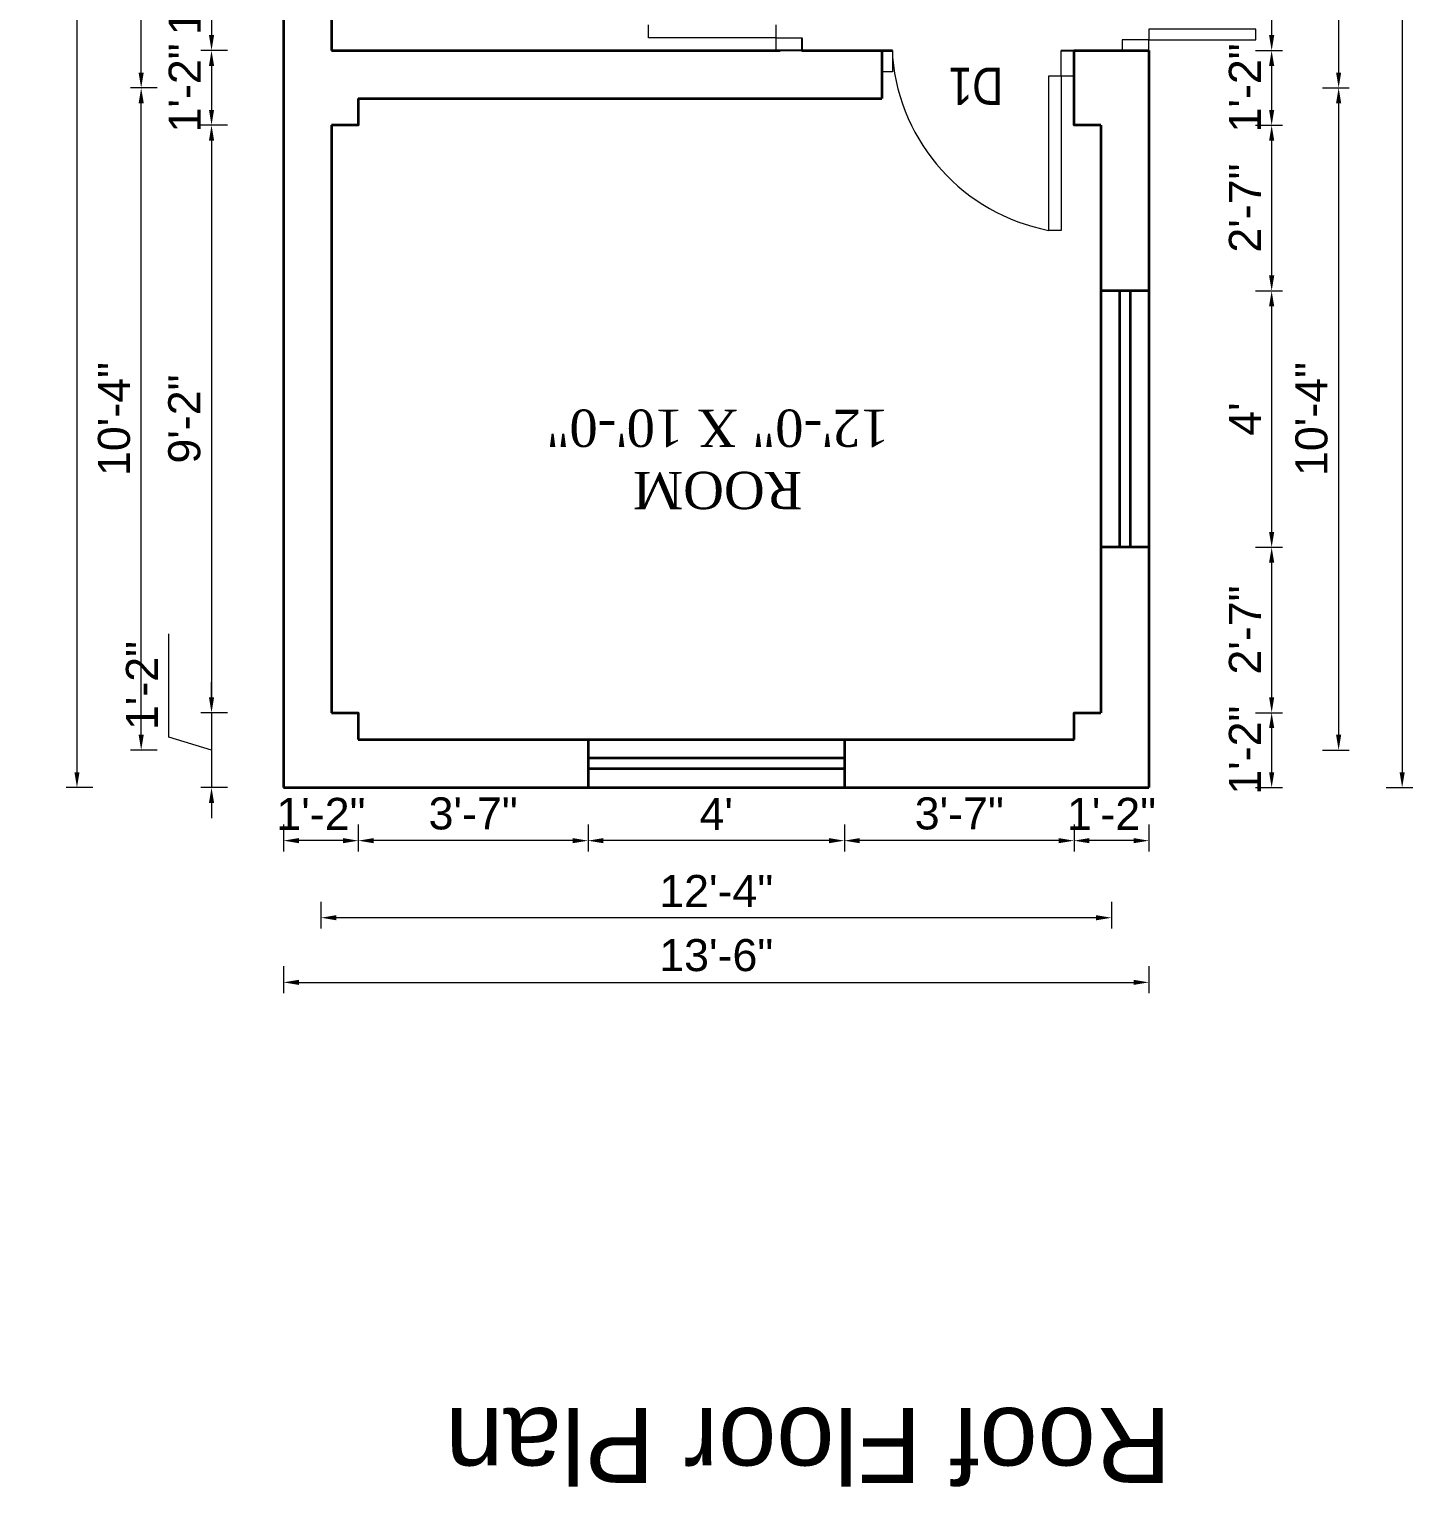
# Model space of a CAD drawing. Header units: inches. Extents: x 352533 to 378079, y -36324 to -23949.
# Drawn here: x 361826.8 to 362085.8, y -30045.3 to -29772.4 of the extents above; entities that cross this region are included whole.
import ezdxf

# ---------------------------------------------------------------- set-up
doc = ezdxf.new("R2010")
doc.units = ezdxf.units.IN
doc.header["$LTSCALE"] = 2
doc.header["$MEASUREMENT"] = 0
doc.header["$PDMODE"] = 34
doc.layers.get('0').update_dxf_attribs({"linetype": 'CONTINUOUS'})
doc.layers.get('DEFPOINTS').update_dxf_attribs({"color": 141, "linetype": 'CONTINUOUS'})
for name, color, linetype, lineweight in [('dimension', 160, 'CONTINUOUS', 15), ('door', 20, 'CONTINUOUS', 35), ('steps', 253, 'CONTINUOUS', 20), ('truss', 1, 'CONTINUOUS', 25)]:
    doc.layers.add(name, color=color, linetype=linetype, lineweight=lineweight)
doc.styles.add('Lettring Text', font='arial.ttf')
doc.styles.get("Standard").update_dxf_attribs({"font": 'ARIALN.TTF'})
doc.dimstyles.new('Copy of Standard', dxfattribs={"dimtxt": 6, "dimasz": 2.875, "dimexe": 2, "dimexo": 4, "dimgap": 2, "dimtad": 1, "dimdec": 0, "dimrnd": 1, "dimzin": 0, "dimdsep": 46, "dimlunit": 4, "dimtxsty": 'Lettring Text', "dimcen": 0.1, "dimclrd": 7, "dimclre": 7, "dimclrt": 7, "dimazin": 0, "dimtfac": 0.645, "dimtdec": 0, "dimtmove": 1, "dimatfit": 0, "dimfxl": 3, "dimfxlon": 1, "dimtfillclr": 256, "dimtolj": 1, "dimtzin": 0, "dimlwd": -1, "dimlwe": -1, "dimarcsym": 2})

# ---------------------------------------------------------------- blocks, each defined once
blk = doc.blocks.new('*D447')
at = {"layer": 'DEFPOINTS', "color": 0, "ltscale": 0.5, "transparency": 16777216}
for p in [(362022.42, -29914.41), (362036.42, -29914.41), (362022.42, -29924.35)]:
    blk.add_point(p, dxfattribs=at)
at = {"layer": 'steps', "color": 7, "ltscale": 0.5, "transparency": 16777216}
for p, q in [((362022.42, -29921.35), (362022.42, -29926.35)), ((362036.42, -29921.35), (362036.42, -29926.35)), ((362033.54, -29924.35), (362025.29, -29924.35))]:
    blk.add_line(p, q, dxfattribs=at)
for points in [[(362025.29, -29923.87), (362025.29, -29924.83), (362022.42, -29924.35)], [(362033.54, -29923.87), (362033.54, -29924.83), (362036.42, -29924.35)]]:
    blk.add_solid(points, dxfattribs=at)
at = {"layer": 'steps', "color": 7, "ltscale": 0.5, "transparency": 16777216, "insert": (362029.42, -29919.34), "char_height": 6, "attachment_point": 5, "style": 'Lettring Text'}
blk.add_mtext('\\A1;1\'-2"', dxfattribs=at)
blk = doc.blocks.new('*D448')
at = {"layer": 'DEFPOINTS', "color": 0, "ltscale": 0.5, "transparency": 16777216}
for p in [(361979.42, -29905.41), (362022.42, -29914.41), (361979.42, -29924.35)]:
    blk.add_point(p, dxfattribs=at)
at = {"layer": 'steps', "color": 7, "ltscale": 0.5, "transparency": 16777216}
for p, q in [((361979.42, -29921.35), (361979.42, -29926.35)), ((362022.42, -29921.35), (362022.42, -29926.35)), ((362019.54, -29924.35), (361982.29, -29924.35))]:
    blk.add_line(p, q, dxfattribs=at)
for points in [[(361982.29, -29923.87), (361982.29, -29924.83), (361979.42, -29924.35)], [(362019.54, -29923.87), (362019.54, -29924.83), (362022.42, -29924.35)]]:
    blk.add_solid(points, dxfattribs=at)
at = {"layer": 'steps', "color": 7, "ltscale": 0.5, "transparency": 16777216, "insert": (362000.92, -29919.29), "char_height": 6, "attachment_point": 5, "style": 'Lettring Text'}
blk.add_mtext('\\A1;3\'-7"', dxfattribs=at)
blk = doc.blocks.new('*D449')
at = {"layer": 'DEFPOINTS', "color": 0, "ltscale": 0.5, "transparency": 16777216}
for p in [(361874.42, -29905.41), (361888.42, -29905.41), (361874.42, -29924.35)]:
    blk.add_point(p, dxfattribs=at)
at = {"layer": 'steps', "color": 7, "ltscale": 0.5, "transparency": 16777216}
for p, q in [((361874.42, -29921.35), (361874.42, -29926.35)), ((361888.42, -29921.35), (361888.42, -29926.35)), ((361885.54, -29924.35), (361877.29, -29924.35))]:
    blk.add_line(p, q, dxfattribs=at)
for points in [[(361877.29, -29923.87), (361877.29, -29924.83), (361874.42, -29924.35)], [(361885.54, -29923.87), (361885.54, -29924.83), (361888.42, -29924.35)]]:
    blk.add_solid(points, dxfattribs=at)
at = {"layer": 'steps', "color": 7, "ltscale": 0.5, "transparency": 16777216, "insert": (361881.42, -29919.34), "char_height": 6, "attachment_point": 5, "style": 'Lettring Text'}
blk.add_mtext('\\A1;1\'-2"', dxfattribs=at)
blk = doc.blocks.new('*D450')
at = {"layer": 'DEFPOINTS', "color": 0, "ltscale": 0.5, "transparency": 16777216}
for p in [(361881.42, -29914.41), (362029.42, -29914.41), (361881.42, -29938.78)]:
    blk.add_point(p, dxfattribs=at)
at = {"layer": 'steps', "color": 7, "ltscale": 0.5, "transparency": 16777216}
for p, q in [((361881.42, -29935.78), (361881.42, -29940.78)), ((362029.42, -29935.78), (362029.42, -29940.78)), ((362026.54, -29938.78), (361884.29, -29938.78))]:
    blk.add_line(p, q, dxfattribs=at)
for points in [[(361884.29, -29938.3), (361884.29, -29939.26), (361881.42, -29938.78)], [(362026.54, -29938.3), (362026.54, -29939.26), (362029.42, -29938.78)]]:
    blk.add_solid(points, dxfattribs=at)
at = {"layer": 'steps', "color": 7, "ltscale": 0.5, "transparency": 16777216, "insert": (361955.42, -29933.77), "char_height": 6, "attachment_point": 5, "style": 'Lettring Text'}
blk.add_mtext('\\A1;12\'-4"', dxfattribs=at)
blk = doc.blocks.new('*D451')
at = {"layer": 'DEFPOINTS', "color": 0, "ltscale": 0.5, "transparency": 16777216}
for p in [(361874.42, -29914.41), (362036.42, -29914.41), (362036.42, -29950.88)]:
    blk.add_point(p, dxfattribs=at)
at = {"layer": 'steps', "color": 7, "ltscale": 0.5, "transparency": 16777216}
for p, q in [((361874.42, -29947.88), (361874.42, -29952.88)), ((362036.42, -29947.88), (362036.42, -29952.88)), ((361877.29, -29950.88), (362033.54, -29950.88))]:
    blk.add_line(p, q, dxfattribs=at)
for points in [[(361877.29, -29950.4), (361877.29, -29951.36), (361874.42, -29950.88)], [(362033.54, -29950.4), (362033.54, -29951.36), (362036.42, -29950.88)]]:
    blk.add_solid(points, dxfattribs=at)
at = {"layer": 'steps', "color": 7, "ltscale": 0.5, "transparency": 16777216, "insert": (361955.42, -29945.82), "char_height": 6, "attachment_point": 5, "style": 'Lettring Text'}
blk.add_mtext('\\A1;13\'-6"', dxfattribs=at)
blk = doc.blocks.new('*D461')
at = {"layer": 'DEFPOINTS', "color": 0, "ltscale": 0.5, "transparency": 16777216}
for p in [(362036.42, -29728.41), (362036.42, -29776.41), (362059.4, -29776.41)]:
    blk.add_point(p, dxfattribs=at)
at = {"layer": 'steps', "color": 7, "ltscale": 0.5, "transparency": 16777216}
for p, q in [((362056.4, -29728.41), (362061.4, -29728.41)), ((362059.4, -29731.28), (362059.4, -29773.53)), ((362056.4, -29776.41), (362061.4, -29776.41))]:
    blk.add_line(p, q, dxfattribs=at)
for points in [[(362058.92, -29731.28), (362059.88, -29731.28), (362059.4, -29728.41)], [(362058.92, -29773.53), (362059.88, -29773.53), (362059.4, -29776.41)]]:
    blk.add_solid(points, dxfattribs=at)
at = {"layer": 'steps', "color": 7, "ltscale": 0.5, "transparency": 16777216, "insert": (362054.4, -29752.41), "char_height": 6, "attachment_point": 5, "rotation": 90, "style": 'Lettring Text'}
blk.add_mtext("\\A1;4'", dxfattribs=at)
blk = doc.blocks.new('*D462')
at = {"layer": 'DEFPOINTS', "color": 0, "ltscale": 0.5, "transparency": 16777216}
for p in [(362036.42, -29776.41), (362027.42, -29790.41), (362059.4, -29790.41)]:
    blk.add_point(p, dxfattribs=at)
at = {"layer": 'steps', "color": 7, "ltscale": 0.5, "transparency": 16777216}
for p, q in [((362056.4, -29776.41), (362061.4, -29776.41)), ((362059.4, -29779.28), (362059.4, -29787.53)), ((362056.4, -29790.41), (362061.4, -29790.41))]:
    blk.add_line(p, q, dxfattribs=at)
for points in [[(362058.92, -29779.28), (362059.88, -29779.28), (362059.4, -29776.41)], [(362058.92, -29787.53), (362059.88, -29787.53), (362059.4, -29790.41)]]:
    blk.add_solid(points, dxfattribs=at)
at = {"layer": 'steps', "color": 7, "ltscale": 0.5, "transparency": 16777216, "insert": (362054.39, -29783.41), "char_height": 6, "attachment_point": 5, "rotation": 90, "style": 'Lettring Text'}
blk.add_mtext('\\A1;1\'-2"', dxfattribs=at)
blk = doc.blocks.new('*D463')
at = {"layer": 'DEFPOINTS', "color": 0, "ltscale": 0.5, "transparency": 16777216}
for p in [(362027.42, -29790.41), (362036.42, -29821.41), (362059.4, -29821.41)]:
    blk.add_point(p, dxfattribs=at)
at = {"layer": 'steps', "color": 7, "ltscale": 0.5, "transparency": 16777216}
for p, q in [((362056.4, -29790.41), (362061.4, -29790.41)), ((362059.4, -29793.28), (362059.4, -29818.53)), ((362056.4, -29821.41), (362061.4, -29821.41))]:
    blk.add_line(p, q, dxfattribs=at)
for points in [[(362058.92, -29793.28), (362059.88, -29793.28), (362059.4, -29790.41)], [(362058.92, -29818.53), (362059.88, -29818.53), (362059.4, -29821.41)]]:
    blk.add_solid(points, dxfattribs=at)
at = {"layer": 'steps', "color": 7, "ltscale": 0.5, "transparency": 16777216, "insert": (362054.39, -29805.91), "char_height": 6, "attachment_point": 5, "rotation": 90, "style": 'Lettring Text'}
blk.add_mtext('\\A1;2\'-7"', dxfattribs=at)
blk = doc.blocks.new('*D464')
at = {"layer": 'DEFPOINTS', "color": 0, "ltscale": 0.5, "transparency": 16777216}
for p in [(362036.42, -29821.41), (362036.42, -29869.41), (362059.4, -29869.41)]:
    blk.add_point(p, dxfattribs=at)
at = {"layer": 'steps', "color": 7, "ltscale": 0.5, "transparency": 16777216}
for p, q in [((362056.4, -29821.41), (362061.4, -29821.41)), ((362059.4, -29824.28), (362059.4, -29866.53)), ((362056.4, -29869.41), (362061.4, -29869.41))]:
    blk.add_line(p, q, dxfattribs=at)
for points in [[(362058.92, -29824.28), (362059.88, -29824.28), (362059.4, -29821.41)], [(362058.92, -29866.53), (362059.88, -29866.53), (362059.4, -29869.41)]]:
    blk.add_solid(points, dxfattribs=at)
at = {"layer": 'steps', "color": 7, "ltscale": 0.5, "transparency": 16777216, "insert": (362054.4, -29845.41), "char_height": 6, "attachment_point": 5, "rotation": 90, "style": 'Lettring Text'}
blk.add_mtext("\\A1;4'", dxfattribs=at)
blk = doc.blocks.new('*D465')
at = {"layer": 'DEFPOINTS', "color": 0, "ltscale": 0.5, "transparency": 16777216}
for p in [(362036.42, -29869.41), (362027.42, -29900.41), (362059.4, -29900.41)]:
    blk.add_point(p, dxfattribs=at)
at = {"layer": 'steps', "color": 7, "ltscale": 0.5, "transparency": 16777216}
for p, q in [((362056.4, -29869.41), (362061.4, -29869.41)), ((362059.4, -29872.28), (362059.4, -29897.53)), ((362056.4, -29900.41), (362061.4, -29900.41))]:
    blk.add_line(p, q, dxfattribs=at)
for points in [[(362058.92, -29872.28), (362059.88, -29872.28), (362059.4, -29869.41)], [(362058.92, -29897.53), (362059.88, -29897.53), (362059.4, -29900.41)]]:
    blk.add_solid(points, dxfattribs=at)
at = {"layer": 'steps', "color": 7, "ltscale": 0.5, "transparency": 16777216, "insert": (362054.39, -29884.91), "char_height": 6, "attachment_point": 5, "rotation": 90, "style": 'Lettring Text'}
blk.add_mtext('\\A1;2\'-7"', dxfattribs=at)
blk = doc.blocks.new('*D466')
at = {"layer": 'DEFPOINTS', "color": 0, "ltscale": 0.5, "transparency": 16777216}
for p in [(362027.42, -29900.41), (362036.42, -29914.41), (362059.4, -29914.41)]:
    blk.add_point(p, dxfattribs=at)
at = {"layer": 'steps', "color": 7, "ltscale": 0.5, "transparency": 16777216}
for p, q in [((362056.4, -29900.41), (362061.4, -29900.41)), ((362059.4, -29903.28), (362059.4, -29911.53)), ((362056.4, -29914.41), (362061.4, -29914.41))]:
    blk.add_line(p, q, dxfattribs=at)
for points in [[(362058.92, -29903.28), (362059.88, -29903.28), (362059.4, -29900.41)], [(362058.92, -29911.53), (362059.88, -29911.53), (362059.4, -29914.41)]]:
    blk.add_solid(points, dxfattribs=at)
at = {"layer": 'steps', "color": 7, "ltscale": 0.5, "transparency": 16777216, "insert": (362054.39, -29907.41), "char_height": 6, "attachment_point": 5, "rotation": 90, "style": 'Lettring Text'}
blk.add_mtext('\\A1;1\'-2"', dxfattribs=at)
blk = doc.blocks.new('*D469')
at = {"layer": 'DEFPOINTS', "color": 0, "ltscale": 0.5, "transparency": 16777216}
for p in [(362036.42, -29590.41), (362036.42, -29914.41), (362083.83, -29914.41)]:
    blk.add_point(p, dxfattribs=at)
at = {"layer": 'steps', "color": 7, "ltscale": 0.5, "transparency": 16777216}
for p, q in [((362080.83, -29590.41), (362085.83, -29590.41)), ((362083.83, -29593.28), (362083.83, -29911.53)), ((362080.83, -29914.41), (362085.83, -29914.41))]:
    blk.add_line(p, q, dxfattribs=at)
for points in [[(362083.35, -29593.28), (362084.31, -29593.28), (362083.83, -29590.41)], [(362083.35, -29911.53), (362084.31, -29911.53), (362083.83, -29914.41)]]:
    blk.add_solid(points, dxfattribs=at)
at = {"layer": 'steps', "color": 7, "ltscale": 0.5, "transparency": 16777216, "insert": (362078.82, -29752.41), "char_height": 6, "attachment_point": 5, "rotation": 90, "style": 'Lettring Text'}
blk.add_mtext("\\A1;27'", dxfattribs=at)
blk = doc.blocks.new('*D470')
at = {"layer": 'DEFPOINTS', "color": 0, "ltscale": 0.5, "transparency": 16777216}
for p in [(362022.42, -29721.41), (362022.42, -29783.41), (362071.94, -29783.41)]:
    blk.add_point(p, dxfattribs=at)
at = {"layer": 'steps', "color": 7, "ltscale": 0.5, "transparency": 16777216}
for p, q in [((362068.94, -29721.41), (362073.94, -29721.41)), ((362071.94, -29724.28), (362071.94, -29780.53)), ((362068.94, -29783.41), (362073.94, -29783.41))]:
    blk.add_line(p, q, dxfattribs=at)
for points in [[(362071.46, -29724.28), (362072.42, -29724.28), (362071.94, -29721.41)], [(362071.46, -29780.53), (362072.42, -29780.53), (362071.94, -29783.41)]]:
    blk.add_solid(points, dxfattribs=at)
at = {"layer": 'steps', "color": 7, "ltscale": 0.5, "transparency": 16777216, "insert": (362066.88, -29752.41), "char_height": 6, "attachment_point": 5, "rotation": 90, "style": 'Lettring Text'}
blk.add_mtext('\\A1;5\'-2"', dxfattribs=at)
blk = doc.blocks.new('*D429')
at = {"layer": 'DEFPOINTS', "color": 0, "ltscale": 0.5, "transparency": 16777216}
for p in [(362022.42, -29783.41), (362027.42, -29907.41), (362071.94, -29907.41)]:
    blk.add_point(p, dxfattribs=at)
at = {"layer": 'steps', "color": 7, "ltscale": 0.5, "transparency": 16777216}
for p, q in [((362068.94, -29783.41), (362073.94, -29783.41)), ((362071.94, -29786.28), (362071.94, -29904.53)), ((362068.94, -29907.41), (362073.94, -29907.41))]:
    blk.add_line(p, q, dxfattribs=at)
for points in [[(362071.46, -29786.28), (362072.42, -29786.28), (362071.94, -29783.41)], [(362071.46, -29904.53), (362072.42, -29904.53), (362071.94, -29907.41)]]:
    blk.add_solid(points, dxfattribs=at)
at = {"layer": 'steps', "color": 7, "ltscale": 0.5, "transparency": 16777216, "insert": (362066.88, -29845.41), "char_height": 6, "attachment_point": 5, "rotation": 90, "style": 'Lettring Text'}
blk.add_mtext('\\A1;10\'-4"', dxfattribs=at)
blk = doc.blocks.new('*D437')
at = {"layer": 'DEFPOINTS', "color": 0, "ltscale": 0.5, "transparency": 16777216}
for p in [(361883.42, -29764.41), (361860.94, -29776.41), (361883.42, -29776.41)]:
    blk.add_point(p, dxfattribs=at)
at = {"layer": 'steps', "color": 7, "ltscale": 0.5, "transparency": 16777216}
for p, q in [((361863.94, -29764.41), (361858.94, -29764.41)), ((361860.94, -29767.28), (361860.94, -29773.53)), ((361863.94, -29776.41), (361858.94, -29776.41))]:
    blk.add_line(p, q, dxfattribs=at)
for points in [[(361860.46, -29767.28), (361861.42, -29767.28), (361860.94, -29764.41)], [(361860.46, -29773.53), (361861.42, -29773.53), (361860.94, -29776.41)]]:
    blk.add_solid(points, dxfattribs=at)
at = {"layer": 'steps', "color": 7, "ltscale": 0.5, "transparency": 16777216, "insert": (361855.92, -29770.41), "char_height": 6, "attachment_point": 5, "rotation": 90, "style": 'Lettring Text'}
blk.add_mtext("\\A1;1'", dxfattribs=at)
blk = doc.blocks.new('*D438')
at = {"layer": 'DEFPOINTS', "color": 0, "ltscale": 0.5, "transparency": 16777216}
for p in [(361883.42, -29776.41), (361860.94, -29790.41), (361883.42, -29790.41)]:
    blk.add_point(p, dxfattribs=at)
at = {"layer": 'steps', "color": 7, "ltscale": 0.5, "transparency": 16777216}
for p, q in [((361863.94, -29776.41), (361858.94, -29776.41)), ((361860.94, -29779.28), (361860.94, -29787.53)), ((361863.94, -29790.41), (361858.94, -29790.41))]:
    blk.add_line(p, q, dxfattribs=at)
for points in [[(361860.46, -29779.28), (361861.42, -29779.28), (361860.94, -29776.41)], [(361860.46, -29787.53), (361861.42, -29787.53), (361860.94, -29790.41)]]:
    blk.add_solid(points, dxfattribs=at)
at = {"layer": 'steps', "color": 7, "ltscale": 0.5, "transparency": 16777216, "insert": (361855.92, -29783.41), "char_height": 6, "attachment_point": 5, "rotation": 90, "style": 'Lettring Text'}
blk.add_mtext('\\A1;1\'-2"', dxfattribs=at)
blk = doc.blocks.new('*D439')
at = {"layer": 'DEFPOINTS', "color": 0, "ltscale": 0.5, "transparency": 16777216}
for p in [(361883.42, -29790.41), (361860.94, -29900.41), (361883.42, -29900.41)]:
    blk.add_point(p, dxfattribs=at)
at = {"layer": 'steps', "color": 7, "ltscale": 0.5, "transparency": 16777216}
for p, q in [((361863.94, -29790.41), (361858.94, -29790.41)), ((361860.94, -29793.28), (361860.94, -29897.53)), ((361863.94, -29900.41), (361858.94, -29900.41))]:
    blk.add_line(p, q, dxfattribs=at)
for points in [[(361860.46, -29793.28), (361861.42, -29793.28), (361860.94, -29790.41)], [(361860.46, -29897.53), (361861.42, -29897.53), (361860.94, -29900.41)]]:
    blk.add_solid(points, dxfattribs=at)
at = {"layer": 'steps', "color": 7, "ltscale": 0.5, "transparency": 16777216, "insert": (361855.87, -29845.41), "char_height": 6, "attachment_point": 5, "rotation": 90, "style": 'Lettring Text'}
blk.add_mtext('\\A1;9\'-2"', dxfattribs=at)
blk = doc.blocks.new('*D440')
at = {"layer": 'DEFPOINTS', "color": 0, "ltscale": 0.5, "transparency": 16777216}
for p in [(361883.42, -29900.41), (361860.94, -29914.41), (361883.42, -29914.41)]:
    blk.add_point(p, dxfattribs=at)
at = {"layer": 'steps', "color": 7, "ltscale": 0.5, "transparency": 16777216}
for p, q in [((361852.92, -29905), (361852.92, -29885.62)), ((361860.94, -29897.53), (361860.94, -29894.66)), ((361863.94, -29900.41), (361858.94, -29900.41)), ((361860.94, -29900.41), (361860.94, -29914.41)), ((361860.94, -29900.41), (361860.94, -29914.41)), ((361860.94, -29907.41), (361852.92, -29905)), ((361863.94, -29914.41), (361858.94, -29914.41)), ((361860.94, -29917.28), (361860.94, -29920.16))]:
    blk.add_line(p, q, dxfattribs=at)
for points in [[(361860.46, -29897.53), (361861.42, -29897.53), (361860.94, -29900.41)], [(361860.46, -29917.28), (361861.42, -29917.28), (361860.94, -29914.41)]]:
    blk.add_solid(points, dxfattribs=at)
at = {"layer": 'steps', "color": 7, "ltscale": 0.5, "transparency": 16777216, "insert": (361847.91, -29895.31), "char_height": 6, "attachment_point": 5, "rotation": 90, "style": 'Lettring Text'}
blk.add_mtext('\\A1;1\'-2"', dxfattribs=at)
blk = doc.blocks.new('*D441')
at = {"layer": 'DEFPOINTS', "color": 0, "ltscale": 0.5, "transparency": 16777216}
for p in [(361847.77, -29783.41), (362022.42, -29783.41), (361883.42, -29907.41)]:
    blk.add_point(p, dxfattribs=at)
at = {"layer": 'steps', "color": 7, "ltscale": 0.5, "transparency": 16777216}
for p, q in [((361850.77, -29783.41), (361845.77, -29783.41)), ((361847.77, -29904.53), (361847.77, -29786.28)), ((361850.77, -29907.41), (361845.77, -29907.41))]:
    blk.add_line(p, q, dxfattribs=at)
for points in [[(361847.29, -29786.28), (361848.25, -29786.28), (361847.77, -29783.41)], [(361847.29, -29904.53), (361848.25, -29904.53), (361847.77, -29907.41)]]:
    blk.add_solid(points, dxfattribs=at)
at = {"layer": 'steps', "color": 7, "ltscale": 0.5, "transparency": 16777216, "insert": (361842.71, -29845.41), "char_height": 6, "attachment_point": 5, "rotation": 90, "style": 'Lettring Text'}
blk.add_mtext('\\A1;10\'-4"', dxfattribs=at)
blk = doc.blocks.new('*D442')
at = {"layer": 'DEFPOINTS', "color": 0, "ltscale": 0.5, "transparency": 16777216}
for p in [(361847.77, -29721.41), (362022.42, -29721.41), (362022.42, -29783.41)]:
    blk.add_point(p, dxfattribs=at)
at = {"layer": 'steps', "color": 7, "ltscale": 0.5, "transparency": 16777216}
for p, q in [((361850.77, -29721.41), (361845.77, -29721.41)), ((361847.77, -29780.53), (361847.77, -29724.28)), ((361850.77, -29783.41), (361845.77, -29783.41))]:
    blk.add_line(p, q, dxfattribs=at)
for points in [[(361847.29, -29724.28), (361848.25, -29724.28), (361847.77, -29721.41)], [(361847.29, -29780.53), (361848.25, -29780.53), (361847.77, -29783.41)]]:
    blk.add_solid(points, dxfattribs=at)
at = {"layer": 'steps', "color": 7, "ltscale": 0.5, "transparency": 16777216, "insert": (361842.71, -29752.41), "char_height": 6, "attachment_point": 5, "rotation": 90, "style": 'Lettring Text'}
blk.add_mtext('\\A1;5\'-2"', dxfattribs=at)
blk = doc.blocks.new('*D444')
at = {"layer": 'DEFPOINTS', "color": 0, "ltscale": 0.5, "transparency": 16777216}
for p in [(361874.42, -29590.41), (361835.75, -29914.41), (361874.42, -29914.41)]:
    blk.add_point(p, dxfattribs=at)
at = {"layer": 'steps', "color": 7, "ltscale": 0.5, "transparency": 16777216}
for p, q in [((361838.75, -29590.41), (361833.75, -29590.41)), ((361835.75, -29593.28), (361835.75, -29911.53)), ((361838.75, -29914.41), (361833.75, -29914.41))]:
    blk.add_line(p, q, dxfattribs=at)
for points in [[(361835.27, -29593.28), (361836.23, -29593.28), (361835.75, -29590.41)], [(361835.27, -29911.53), (361836.23, -29911.53), (361835.75, -29914.41)]]:
    blk.add_solid(points, dxfattribs=at)
at = {"layer": 'steps', "color": 7, "ltscale": 0.5, "transparency": 16777216, "insert": (361830.74, -29752.41), "char_height": 6, "attachment_point": 5, "rotation": 90, "style": 'Lettring Text'}
blk.add_mtext("\\A1;27'", dxfattribs=at)
blk = doc.blocks.new('*D445')
at = {"layer": 'DEFPOINTS', "color": 0, "ltscale": 0.5, "transparency": 16777216}
for p in [(361979.42, -29905.41), (361931.42, -29914.41), (361931.42, -29924.35)]:
    blk.add_point(p, dxfattribs=at)
at = {"layer": 'steps', "color": 7, "ltscale": 0.5, "transparency": 16777216}
for p, q in [((361931.42, -29921.35), (361931.42, -29926.35)), ((361979.42, -29921.35), (361979.42, -29926.35)), ((361976.54, -29924.35), (361934.29, -29924.35))]:
    blk.add_line(p, q, dxfattribs=at)
for points in [[(361934.29, -29923.87), (361934.29, -29924.83), (361931.42, -29924.35)], [(361976.54, -29923.87), (361976.54, -29924.83), (361979.42, -29924.35)]]:
    blk.add_solid(points, dxfattribs=at)
at = {"layer": 'steps', "color": 7, "ltscale": 0.5, "transparency": 16777216, "insert": (361955.42, -29919.35), "char_height": 6, "attachment_point": 5, "style": 'Lettring Text'}
blk.add_mtext("\\A1;4'", dxfattribs=at)
blk = doc.blocks.new('*D446')
at = {"layer": 'DEFPOINTS', "color": 0, "ltscale": 0.5, "transparency": 16777216}
for p in [(361888.42, -29905.41), (361931.42, -29914.41), (361888.42, -29924.35)]:
    blk.add_point(p, dxfattribs=at)
at = {"layer": 'steps', "color": 7, "ltscale": 0.5, "transparency": 16777216}
for p, q in [((361888.42, -29921.35), (361888.42, -29926.35)), ((361931.42, -29921.35), (361931.42, -29926.35)), ((361928.54, -29924.35), (361891.29, -29924.35))]:
    blk.add_line(p, q, dxfattribs=at)
for points in [[(361891.29, -29923.87), (361891.29, -29924.83), (361888.42, -29924.35)], [(361928.54, -29923.87), (361928.54, -29924.83), (361931.42, -29924.35)]]:
    blk.add_solid(points, dxfattribs=at)
at = {"layer": 'steps', "color": 7, "ltscale": 0.5, "transparency": 16777216, "insert": (361909.92, -29919.29), "char_height": 6, "attachment_point": 5, "style": 'Lettring Text'}
blk.add_mtext('\\A1;3\'-7"', dxfattribs=at)

msp = doc.modelspace()

# ---------------------------------------------------------------- linework, layer by layer
at = {"layer": 'dimension', "ltscale": 7}
for p, q in [((361942.74, -29774.01), (361942.74, -29771.61)), ((361966.62, -29774.01), (361942.74, -29774.01)), ((361966.62, -29774.01), (361966.62, -29771.61)), ((361966.62, -29776.41), (361966.62, -29774.01)), ((361966.62, -29774.01), (361971.42, -29774.01)), ((361971.42, -29774.01), (361971.42, -29776.41)), ((361971.42, -29776.41), (361966.62, -29776.41)), ((361988.42, -29776.41), (361986.42, -29776.41)), ((361988.42, -29776.41), (361988.42, -29780.41)), ((362020.02, -29781.21), (362020.02, -29776.41)), ((362020.02, -29776.41), (362022.42, -29776.41)), ((362022.42, -29776.41), (362022.42, -29781.21)), ((361988.42, -29780.41), (361986.42, -29780.41)), ((362017.62, -29781.21), (362017.62, -29810.08)), ((362020.02, -29781.21), (362017.62, -29781.21)), ((362020.02, -29781.21), (362020.02, -29810.08)), ((362022.42, -29781.21), (362020.02, -29781.21)), ((362020.02, -29810.08), (362017.62, -29810.08))]:
    msp.add_line(p, q, dxfattribs=at)
msp.add_arc((362024.51, -29774.51), 36.23, 185.0246, 259.0343, dxfattribs=at)
at = {"layer": 'door', "ltscale": 0.5}
for p, q in [((361874.42, -29590.41), (361874.42, -29914.41)), ((361883.42, -29728.41), (361883.42, -29776.41)), ((361883.42, -29776.41), (361967.42, -29776.41)), ((361971.42, -29776.41), (361988.42, -29776.41)), ((361986.42, -29776.41), (361986.42, -29785.41)), ((362022.42, -29776.41), (362036.42, -29776.41)), ((362022.42, -29790.41), (362022.42, -29776.41)), ((362036.42, -29776.41), (362036.42, -29914.41)), ((361888.42, -29785.41), (361986.42, -29785.41)), ((361883.42, -29790.41), (361883.42, -29900.41)), ((362027.42, -29790.41), (362027.42, -29900.41)), ((362036.42, -29821.41), (362027.42, -29821.41)), ((362030.92, -29821.41), (362030.92, -29869.41)), ((362032.92, -29821.41), (362032.92, -29869.41)), ((362036.42, -29869.41), (362027.42, -29869.41)), ((361888.42, -29905.41), (362022.42, -29905.41)), ((361931.42, -29905.41), (361931.42, -29914.41)), ((361979.42, -29905.41), (361979.42, -29914.41)), ((361979.42, -29908.91), (361931.42, -29908.91)), ((361979.42, -29910.91), (361931.42, -29910.91)), ((361874.42, -29914.41), (362036.42, -29914.41))]:
    msp.add_line(p, q, dxfattribs=at)
for points in [[(361888.42, -29785.41), (361888.42, -29790.41), (361883.42, -29790.41)], [(362027.42, -29790.41), (362022.42, -29790.41), (362022.42, -29785.41)], [(361883.42, -29900.41), (361888.42, -29900.41), (361888.42, -29905.41)], [(362022.42, -29905.41), (362022.42, -29900.41), (362027.42, -29900.41)]]:
    msp.add_lwpolyline(points, dxfattribs=at)
at = {"layer": 'steps', "color": 7, "ltscale": 0.3}
for points in [[(362036.42, -29774.41), (362056.42, -29774.41), (362056.42, -29772.41), (362036.42, -29772.41)], [(362036.42, -29776.41), (362036.42, -29774.41), (362031.42, -29774.41), (362031.42, -29776.41)]]:
    msp.add_lwpolyline(points, close=True, dxfattribs=at)
at = {"layer": 'truss', "ltscale": 7}
for p, q in [((361971.42, -29774.01), (361971.42, -29776.41)), ((361971.42, -29776.41), (361967.42, -29776.41)), ((361986.42, -29776.41), (361986.42, -29780.41)), ((362020.02, -29776.41), (362022.42, -29776.41)), ((362022.42, -29776.41), (362022.42, -29780.41))]:
    msp.add_line(p, q, dxfattribs=at)

# ---------------------------------------------------------------- texts
at = {"color": 7, "linetype": 'ByBlock', "lineweight": 5, "insert": (361972.65, -30037.49), "char_height": 14, "width": 235.547, "attachment_point": 5, "rotation": 180}
msp.add_mtext('{\\fArial CE|b0|i0|c0|p34;Roof\\fArial CE|b0|i0|c238|p34; Floor Plan}', dxfattribs=at)
at = {"layer": 'steps', "color": 7, "ltscale": 0.3, "insert": (362004.03, -29779.59), "char_height": 7, "attachment_point": 8, "rotation": 180}
msp.add_mtext_dynamic_manual_height_columns('{\\W1;D1}', width=18.6213, gutter_width=40, heights=[0], dxfattribs=at)
at = {"layer": 'steps', "color": 7, "ltscale": 0.3, "insert": (361955.69, -29862.3), "char_height": 7, "width": 72.8187, "attachment_point": 2, "rotation": 180}
msp.add_mtext('{\\fTimes New Roman|b0|i0|c0|p18;ROOM \\P12\'-0" X 10\'-0"}', dxfattribs=at)

# ---------------------------------------------------------------- dimensions: what is measured, and where the dimension line sits
at = {"layer": 'steps', "ltscale": 0.5}
for base, p1, p2, angle, picture, middle in [((361835.75, -29914.41), (361874.42, -29590.41), (361874.42, -29914.41), 270, '*D444', (361830.74, -29752.41)), ((362083.83, -29914.41), (362036.42, -29590.41), (362036.42, -29914.41), 270, '*D469', (362078.82, -29752.41)), ((361847.77, -29721.41), (362022.42, -29783.41), (362022.42, -29721.41), 270, '*D442', (361842.71, -29752.41)), ((362071.94, -29783.41), (362022.42, -29721.41), (362022.42, -29783.41), 270, '*D470', (362066.88, -29752.41)), ((362059.4, -29776.41), (362036.42, -29728.41), (362036.42, -29776.41), 270, '*D461', (362054.4, -29752.41)), ((361860.94, -29776.41), (361883.42, -29764.41), (361883.42, -29776.41), 270, '*D437', (361855.92, -29770.41)), ((361847.77, -29783.41), (361883.42, -29907.41), (362022.42, -29783.41), 270, '*D441', (361842.71, -29845.41)), ((362071.94, -29907.41), (362022.42, -29783.41), (362027.42, -29907.41), 270, '*D429', (362066.88, -29845.41)), ((361860.94, -29900.41), (361883.42, -29790.41), (361883.42, -29900.41), 270, '*D439', (361855.87, -29845.41)), ((362059.4, -29821.41), (362027.42, -29790.41), (362036.42, -29821.41), 270, '*D463', (362054.39, -29805.91)), ((362059.4, -29869.41), (362036.42, -29821.41), (362036.42, -29869.41), 270, '*D464', (362054.4, -29845.41)), ((362059.4, -29900.41), (362036.42, -29869.41), (362027.42, -29900.41), 270, '*D465', (362054.39, -29884.91)), ((361860.94, -29914.41), (361883.42, -29900.41), (361883.42, -29914.41), 270, '*D440', (361847.91, -29903)), ((361888.42, -29924.35), (361931.42, -29914.41), (361888.42, -29905.41), 180, '*D446', (361909.92, -29919.29)), ((361931.42, -29924.35), (361979.42, -29905.41), (361931.42, -29914.41), 180, '*D445', (361955.42, -29919.35)), ((361979.42, -29924.35), (362022.42, -29914.41), (361979.42, -29905.41), 180, '*D448', (362000.92, -29919.29)), ((362036.42, -29950.88), (361874.42, -29914.41), (362036.42, -29914.41), 180, '*D451', (361955.42, -29945.82)), ((361881.42, -29938.78), (362029.42, -29914.41), (361881.42, -29914.41), 180, '*D450', (361955.42, -29933.77))]:
    dim = msp.add_linear_dim(base=base, p1=p1, p2=p2, angle=angle, dimstyle='Copy of Standard', dxfattribs=at)
    dim.commit()
    dim.dimension.update_dxf_attribs({"geometry": picture, "text_midpoint": middle})
for base, p1, p2, angle, picture, middle in [((361860.94, -29790.41), (361883.42, -29776.41), (361883.42, -29790.41), 270, '*D438', (361860.94, -29783.41)), ((362059.4, -29790.41), (362036.42, -29776.41), (362027.42, -29790.41), 270, '*D462', (362059.4, -29783.41)), ((362059.4, -29914.41), (362027.42, -29900.41), (362036.42, -29914.41), 270, '*D466', (362059.4, -29907.41)), ((361874.42, -29924.35), (361888.42, -29905.41), (361874.42, -29905.41), 180, '*D449', (361881.42, -29924.35)), ((362022.42, -29924.35), (362036.42, -29914.41), (362022.42, -29914.41), 180, '*D447', (362029.42, -29924.35))]:
    dim = msp.add_linear_dim(base=base, p1=p1, p2=p2, angle=angle, dimstyle='Copy of Standard', dxfattribs=at)
    dim.commit()
    dim.dimension.update_dxf_attribs({"geometry": picture, "text_midpoint": middle, "dimtype": 160})

doc.saveas('drawing.dxf')
